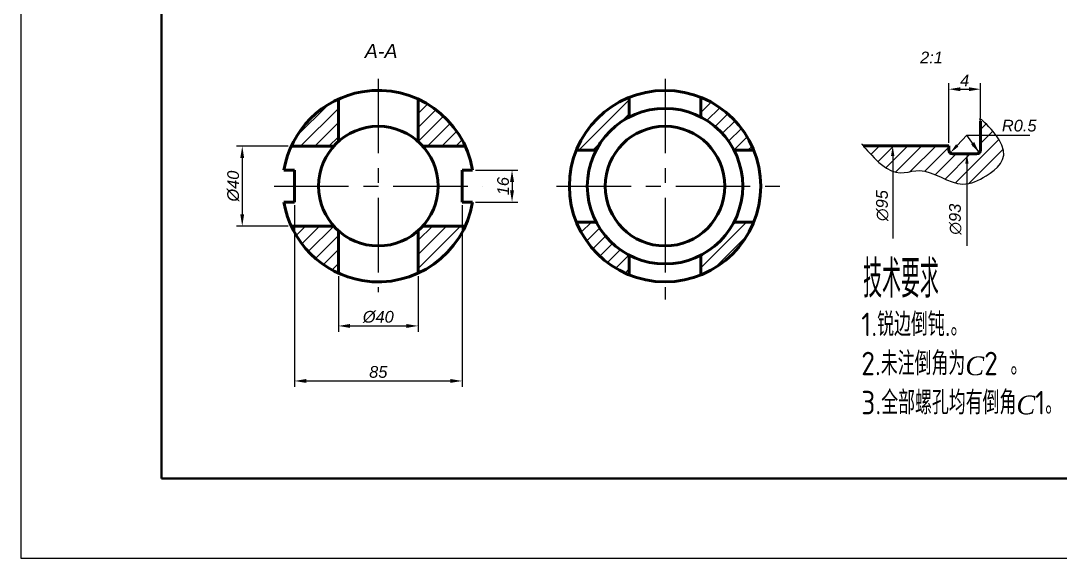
# Model space of a CAD drawing. Header units: millimetres. Extents: x 769 to 2439, y 381 to 1643.
# Drawn here: x 768.6 to 990.1, y 720.8 to 835.3 of the extents above; entities that cross this region are included whole.
import ezdxf

# ---------------------------------------------------------------- set-up
doc = ezdxf.new("R2010")
doc.units = ezdxf.units.MM
doc.linetypes.add('CENTER', pattern=[50.8, 31.75, -6.35, 6.35, -6.35])
for name, color, linetype in [('ST尺寸', 7, 'Continuous'), ('ST细实线', 7, 'Continuous'), ('中心线', 250, 'CENTER'), ('文字', 7, 'Continuous'), ('答案细实线', 7, 'Continuous')]:
    doc.layers.add(name, color=color, linetype=linetype)
doc.layers.add('ST粗实线', color=250, linetype='Continuous', lineweight=60)
doc.layers.add('粗实线', color=7, linetype='Continuous', lineweight=50)
doc.styles.add('DIM', font='ariali.ttf')
doc.styles.add('样式 1', font='ariali.ttf')
doc.styles.add('汉字', font='gbenor.shx', dxfattribs={"height": 5, "bigfont": 'gbcbig.shx'})
doc.dimstyles.new('ISO-25', dxfattribs={"dimtxt": 2.5, "dimasz": 2.5, "dimexe": 1.25, "dimexo": 0.625, "dimtad": 1, "dimdec": 0, "dimtxsty": '样式 1', "dimcen": 2.5, "dimadec": 0, "dimazin": 0, "dimtfac": 1, "dimtdec": 0, "dimtmove": 0, "dimatfit": 3, "dimfxl": 0, "dimarcsym": 0})

# ---------------------------------------------------------------- blocks, each defined once
blk = doc.blocks.new('*D102')
at = {"layer": 'Defpoints', "color": 0, "transparency": 16777216}
for p in [(836.25, 781.53), (853.25, 781.53), (853.25, 770.28)]:
    blk.add_point(p, dxfattribs=at)
at = {"layer": 'ST尺寸', "color": 0, "lineweight": -2, "transparency": 16777216}
for p, q in [((836.25, 780.9), (836.25, 769.03)), ((853.25, 780.9), (853.25, 769.03)), ((838.75, 770.28), (850.75, 770.28))]:
    blk.add_line(p, q, dxfattribs=at)
at = {"layer": 'ST尺寸', "color": 0, "transparency": 16777216}
for points in [[(838.75, 770.69), (838.75, 769.86), (836.25, 770.28)], [(850.75, 770.69), (850.75, 769.86), (853.25, 770.28)]]:
    blk.add_solid(points, dxfattribs=at)
at = {"layer": 'ST尺寸', "color": 0, "transparency": 16777216, "insert": (844.75, 772.18), "char_height": 2.5, "attachment_point": 5, "style": 'DIM'}
blk.add_mtext('%%c40', dxfattribs=at)
blk = doc.blocks.new('*D103')
at = {"layer": 'Defpoints', "color": 0, "transparency": 16777216}
for p in [(826.9, 796.67), (862.6, 796.67), (862.6, 758.55)]:
    blk.add_point(p, dxfattribs=at)
at = {"layer": 'ST尺寸', "color": 0, "lineweight": -2, "transparency": 16777216}
for p, q in [((826.9, 796.04), (826.9, 757.3)), ((862.6, 796.04), (862.6, 757.3)), ((829.4, 758.55), (860.1, 758.55))]:
    blk.add_line(p, q, dxfattribs=at)
at = {"layer": 'ST尺寸', "color": 0, "transparency": 16777216}
for points in [[(829.4, 758.97), (829.4, 758.14), (826.9, 758.55)], [(860.1, 758.97), (860.1, 758.14), (862.6, 758.55)]]:
    blk.add_solid(points, dxfattribs=at)
at = {"layer": 'ST尺寸', "color": 0, "transparency": 16777216, "insert": (844.75, 760.46), "char_height": 2.5, "attachment_point": 5, "style": 'DIM'}
blk.add_mtext('85', dxfattribs=at)
blk = doc.blocks.new('*D104')
at = {"layer": 'Defpoints', "color": 0, "transparency": 16777216}
for p in [(973.12, 820.73), (973.12, 813.91), (966.32, 808.65)]:
    blk.add_point(p, dxfattribs=at)
at = {"layer": 'ST尺寸', "color": 0, "lineweight": -2, "transparency": 16777216}
for p, q in [((966.32, 809.28), (966.32, 821.98)), ((973.12, 814.54), (973.12, 821.98)), ((968.82, 820.73), (970.62, 820.73))]:
    blk.add_line(p, q, dxfattribs=at)
at = {"layer": 'ST尺寸', "color": 0, "transparency": 16777216}
for points in [[(968.82, 821.14), (968.82, 820.31), (966.32, 820.73)], [(970.62, 821.14), (970.62, 820.31), (973.12, 820.73)]]:
    blk.add_solid(points, dxfattribs=at)
at = {"layer": 'ST尺寸', "color": 0, "transparency": 16777216, "insert": (969.72, 822.6), "char_height": 2.5, "attachment_point": 5, "style": '样式 1'}
blk.add_mtext('4', dxfattribs=at)
blk = doc.blocks.new('*D105')
at = {"layer": 'Defpoints', "color": 0, "transparency": 16777216}
for p in [(826.21, 808.57), (815.76, 791.57), (826.21, 791.57)]:
    blk.add_point(p, dxfattribs=at)
at = {"layer": 'ST尺寸', "color": 0, "lineweight": -2, "transparency": 16777216}
for p, q in [((825.58, 808.57), (814.51, 808.57)), ((815.76, 806.07), (815.76, 794.07)), ((825.58, 791.57), (814.51, 791.57))]:
    blk.add_line(p, q, dxfattribs=at)
at = {"layer": 'ST尺寸', "color": 0, "transparency": 16777216}
for points in [[(815.34, 806.07), (816.17, 806.07), (815.76, 808.57)], [(815.34, 794.07), (816.17, 794.07), (815.76, 791.57)]]:
    blk.add_solid(points, dxfattribs=at)
at = {"layer": 'ST尺寸', "color": 0, "transparency": 16777216, "insert": (813.86, 800.07), "char_height": 2.5, "attachment_point": 5, "rotation": 90, "style": 'DIM'}
blk.add_mtext('%%c40', dxfattribs=at)
blk = doc.blocks.new('*D106')
at = {"layer": 'Defpoints', "color": 0, "transparency": 16777216}
for p in [(864.86, 803.47), (864.86, 796.67), (873.26, 796.67)]:
    blk.add_point(p, dxfattribs=at)
at = {"layer": 'ST尺寸', "color": 0, "lineweight": -2, "transparency": 16777216}
for p, q in [((865.49, 803.47), (874.51, 803.47)), ((873.26, 800.97), (873.26, 799.17)), ((865.49, 796.67), (874.51, 796.67))]:
    blk.add_line(p, q, dxfattribs=at)
at = {"layer": 'ST尺寸', "color": 0, "transparency": 16777216}
for points in [[(872.84, 800.97), (873.68, 800.97), (873.26, 803.47)], [(872.84, 799.17), (873.68, 799.17), (873.26, 796.67)]]:
    blk.add_solid(points, dxfattribs=at)
at = {"layer": 'ST尺寸', "color": 0, "transparency": 16777216, "insert": (871.36, 800.07), "char_height": 2.5, "attachment_point": 5, "rotation": 90, "style": 'DIM'}
blk.add_mtext('16', dxfattribs=at)

msp = doc.modelspace()

# ---------------------------------------------------------------- linework, layer by layer
at = {"color": 7, "linetype": 'ByBlock'}
for p, q in [((954.6, 808.652), (952.681, 808.652)), ((954.381, 806.527), (954.381, 788.931)), ((969.413, 806.952), (971.904, 806.952)), ((970.204, 804.827), (970.204, 787.351))]:
    msp.add_line(p, q, dxfattribs=at)
msp.add_lwpolyline([(968.138, 808.736), (970.197, 810.917), (983.604, 810.917)], dxfattribs=at)
for points in [[(954.027, 806.527), (954.736, 806.527), (954.381, 808.652)], [(968.396, 808.493), (966.68, 807.191), (967.881, 808.979)], [(971.854, 809.107), (972.872, 807.208), (971.294, 808.675)], [(969.85, 804.827), (970.558, 804.827), (970.204, 806.952)]]:
    msp.add_solid(points, dxfattribs=at)
at = {"layer": 'Defpoints', "color": 7, "linetype": 'ByBlock'}
for p in [(969.413, 806.952), (970.204, 806.952)]:
    msp.add_point(p, dxfattribs=at)
at = {"layer": 'ST粗实线', "color": 7}
for p, q in [((836.25, 818.615), (836.25, 809.573)), ((853.25, 818.615), (853.25, 809.573)), ((898.219, 818.981), (898.219, 814.774)), ((913.519, 818.981), (913.519, 814.774)), ((973.124, 807.802), (973.124, 813.914)), ((948.125, 808.652), (966.324, 808.652)), ((966.324, 808.652), (966.324, 807.802)), ((826.206, 808.57), (835.247, 808.57)), ((863.295, 808.57), (854.254, 808.57)), ((886.958, 807.72), (891.165, 807.72)), ((924.78, 807.72), (920.573, 807.72)), ((967.174, 806.952), (972.274, 806.952)), ((824.636, 803.47), (826.9, 803.47)), ((826.9, 800.07), (826.9, 803.47)), ((826.9, 803.47), (826.9, 796.67)), ((864.865, 803.47), (862.6, 803.47)), ((862.6, 796.67), (862.6, 803.47)), ((862.6, 800.07), (862.6, 796.67)), ((824.636, 796.67), (826.9, 796.67)), ((864.865, 796.67), (862.6, 796.67)), ((826.206, 791.57), (835.247, 791.57)), ((863.295, 791.57), (854.254, 791.57)), ((886.958, 792.42), (891.165, 792.42)), ((924.78, 792.42), (920.573, 792.42)), ((836.25, 781.525), (836.25, 790.567)), ((853.25, 781.525), (853.25, 790.567)), ((898.219, 781.159), (898.219, 785.366)), ((913.519, 781.159), (913.519, 785.366))]:
    msp.add_line(p, q, dxfattribs=at)
for centre, radius in [((905.869, 800.07), 20.4), ((905.869, 800.07), 16.575), ((844.75, 800.07), 12.75), ((905.869, 800.07), 12.75)]:
    msp.add_circle(centre, radius, dxfattribs=at)
for centre, radius, start, end in [((844.75, 800.07), 20.4, 99.59407, 170.40593), ((844.75, 800.07), 20.4, 9.59407, 99.59407), ((967.174, 807.802), 0.85, 180, 270), ((972.274, 807.802), 0.85, 270, 0), ((844.75, 800.07), 20.4, 189.59407, 260.40593), ((844.75, 800.07), 20.4, 260.40593, 350.40593)]:
    msp.add_arc(centre, radius, start, end, dxfattribs=at)
at = {"layer": 'ST细实线', "color": 7}
for p, q in [((827.348, 810.715), (834.106, 817.472)), ((853.25, 818.586), (853.27, 818.606)), ((853.25, 815.581), (855.237, 817.568)), ((887.462, 807.72), (898.219, 818.477)), ((913.519, 818.751), (913.683, 818.914)), ((913.519, 815.746), (915.712, 817.938)), ((828.208, 808.57), (836.25, 816.612)), ((853.25, 812.576), (857.033, 816.358)), ((896.469, 813.722), (898.219, 815.472)), ((914.807, 814.028), (917.564, 816.785)), ((916.538, 812.754), (919.251, 815.467)), ((831.213, 808.57), (836.25, 813.607)), ((853.252, 809.572), (858.666, 814.986)), ((855.255, 808.57), (860.143, 813.458)), ((918.074, 811.285), (920.781, 813.991)), ((973.124, 812.149), (974.304, 813.329)), ((858.26, 808.57), (861.461, 811.771)), ((919.416, 809.621), (922.153, 812.358)), ((973.124, 809.144), (975.737, 811.757)), ((834.219, 808.57), (836.25, 810.602)), ((861.265, 808.57), (862.615, 809.919)), ((890.467, 807.72), (892.217, 809.47)), ((920.555, 807.755), (923.363, 810.564)), ((923.525, 807.72), (924.402, 808.597)), ((948.341, 808.403), (948.59, 808.652)), ((949.754, 806.811), (951.595, 808.652)), ((951.258, 805.31), (954.6, 808.652)), ((952.921, 803.968), (957.605, 808.652)), ((955.006, 803.048), (960.61, 808.652)), ((958.126, 803.162), (963.616, 808.652)), ((967.748, 800.763), (977.007, 810.022)), ((961.221, 803.252), (966.324, 808.354)), ((963.467, 802.492), (967.926, 806.952)), ((965.548, 801.569), (970.931, 806.952)), ((970.636, 800.646), (977.944, 807.954)), ((826.215, 791.55), (826.234, 791.57)), ((827.252, 789.583), (829.239, 791.57)), ((828.462, 787.788), (832.245, 791.57)), ((829.834, 786.154), (835.248, 791.568)), ((853.25, 782.524), (862.297, 791.57)), ((853.25, 788.534), (856.286, 791.57)), ((853.25, 785.529), (859.291, 791.57)), ((887.025, 792.256), (887.188, 792.42)), ((888.001, 790.227), (890.193, 792.42)), ((889.154, 788.375), (891.911, 791.132)), ((913.519, 782.688), (923.251, 792.42)), ((831.363, 784.677), (836.25, 789.565)), ((890.472, 786.688), (893.185, 789.401)), ((916.487, 782.651), (923.288, 789.452)), ((833.049, 783.359), (836.25, 786.56)), ((891.948, 785.158), (894.654, 787.865)), ((893.581, 783.786), (896.318, 786.524)), ((895.375, 782.576), (898.184, 785.384)), ((834.901, 782.205), (836.25, 783.555)), ((897.342, 781.537), (898.219, 782.414))]:
    msp.add_line(p, q, dxfattribs=at)
at = {"layer": 'ST细实线', "color": 7, "start_tangent": (-0.6118843, 0.7909473), "end_tangent": (0.5483319, -0.8362608)}
msp.add_spline([(948.125, 808.652), (953.074, 803.868), (960.098, 803.39), (969.357, 800.52), (974.305, 802.274), (977.658, 808.811), (973.124, 813.914)], degree=3, dxfattribs=at)
at = {"layer": '中心线', "ltscale": 0.5}
for p, q in [((844.75, 822.968), (844.75, 777.477)), ((905.869, 822.968), (905.869, 775.935)), ((822.548, 800.07), (867.01, 800.07)), ((882.757, 800.07), (930.307, 800.07))]:
    msp.add_line(p, q, dxfattribs=at)
at = {"layer": '答案细实线'}
for p, q in [((768.56, 985.782), (768.56, 720.782)), ((768.56, 720.782), (1140.56, 720.782))]:
    msp.add_line(p, q, dxfattribs=at)
at = {"layer": '粗实线'}
for p, q in [((798.56, 965.782), (798.56, 737.782)), ((798.56, 737.782), (1123.56, 737.782))]:
    msp.add_line(p, q, dxfattribs=at)

# ---------------------------------------------------------------- texts
at = {"color": 7, "linetype": 'ByBlock', "char_height": 2.5, "attachment_point": 5, "rotation": 90, "style": 'DIM'}
for s, insert in [('\\A1;∅95', (952.174, 795.921)), ('\\A1;∅93', (967.736, 793.025))]:
    msp.add_mtext(s, dxfattribs=dict(at, insert=insert))
at = {"layer": 'ST尺寸', "color": 7, "attachment_point": 1, "style": 'DIM'}
for s, insert, char_height, width in [('A-A', (841.868, 830.348), 3, 14.96), ('2:1', (960.231, 828.737), 2.5, 22.78303), ('R0.5', (977.658, 814.217), 2.5, 7.99)]:
    msp.add_mtext(s, dxfattribs=dict(at, insert=insert, char_height=char_height, width=width))
at = {"layer": '文字', "color": 7, "style": '汉字', "width": 0.7}
msp.add_text('技术要求', height=8, dxfattribs=at).set_placement((948.091, 776.303))
at = {"layer": '文字', "color": 7, "insert": (947.69, 762.245), "char_height": 5, "width": 313.5236, "attachment_point": 4, "style": '汉字'}
msp.add_mtext('1.锐边倒钝.。\\P2.未注倒角为{\\fTimes New Roman|b0|i1|c0|p18;\\H0.8x;C}2 。\\P3.全部螺孔均有倒角{\\fTimes New Roman|b0|i1|c0|p18;\\H0.8x;C}1。', dxfattribs=at)

# ---------------------------------------------------------------- dimensions: what is measured, and where the dimension line sits
at = {"layer": 'ST尺寸', "color": 7}
for base, p1, p2, text, override, picture, middle in [((973.124, 820.726), (966.324, 808.652), (973.124, 813.914), '4', {"dimscale": 1, "dimtoh": 0, "dimzin": 12, "dimcen": -2, "dimtdec": 3, "dimtzin": 12}, '*D104', (969.724, 822.601)), ((862.6, 758.554), (826.9, 796.67), (862.6, 796.67), '85', {"dimscale": 1, "dimtoh": 0, "dimzin": 12, "dimtxsty": 'DIM', "dimcen": -2, "dimtdec": 3, "dimtzin": 12}, '*D103', (844.75, 760.456)), ((853.25, 770.276), (836.25, 781.525), (853.25, 781.525), '%%c40', {"dimscale": 1, "dimtoh": 0, "dimzin": 12, "dimtxsty": 'DIM', "dimcen": -2, "dimtdec": 3, "dimtzin": 12}, '*D102', (844.75, 772.177))]:
    dim = msp.add_linear_dim(base=base, p1=p1, p2=p2, text=text, dimstyle='ISO-25', override=override, dxfattribs=at)
    dim.commit()
    dim.dimension.update_dxf_attribs({"geometry": picture, "text_midpoint": middle})
for base, p1, p2, text, picture, middle in [((815.758, 791.57), (826.206, 808.57), (826.206, 791.57), '%%c40', '*D105', (813.857, 800.07)), ((873.259, 796.67), (864.865, 803.47), (864.865, 796.67), '16', '*D106', (871.357, 800.07))]:
    dim = msp.add_linear_dim(base=base, p1=p1, p2=p2, angle=90, text=text, dimstyle='ISO-25', override={"dimscale": 1, "dimtoh": 0, "dimzin": 12, "dimtxsty": 'DIM', "dimcen": -2, "dimtdec": 3, "dimtzin": 12}, dxfattribs=at)
    dim.commit()
    dim.dimension.update_dxf_attribs({"geometry": picture, "text_midpoint": middle})

# ---------------------------------------------------------------- leaders
msp.add_leader([(972.861, 807.191), (970.197, 810.917)], dimstyle='ISO-25', override={"dimscale": 1, "dimasz": 2.5, "dimtoh": 0, "dimzin": 12, "dimcen": -2, "dimsd1": 1, "dimtdec": 3, "dimtzin": 12}, dxfattribs=at)

doc.saveas('drawing.dxf')
